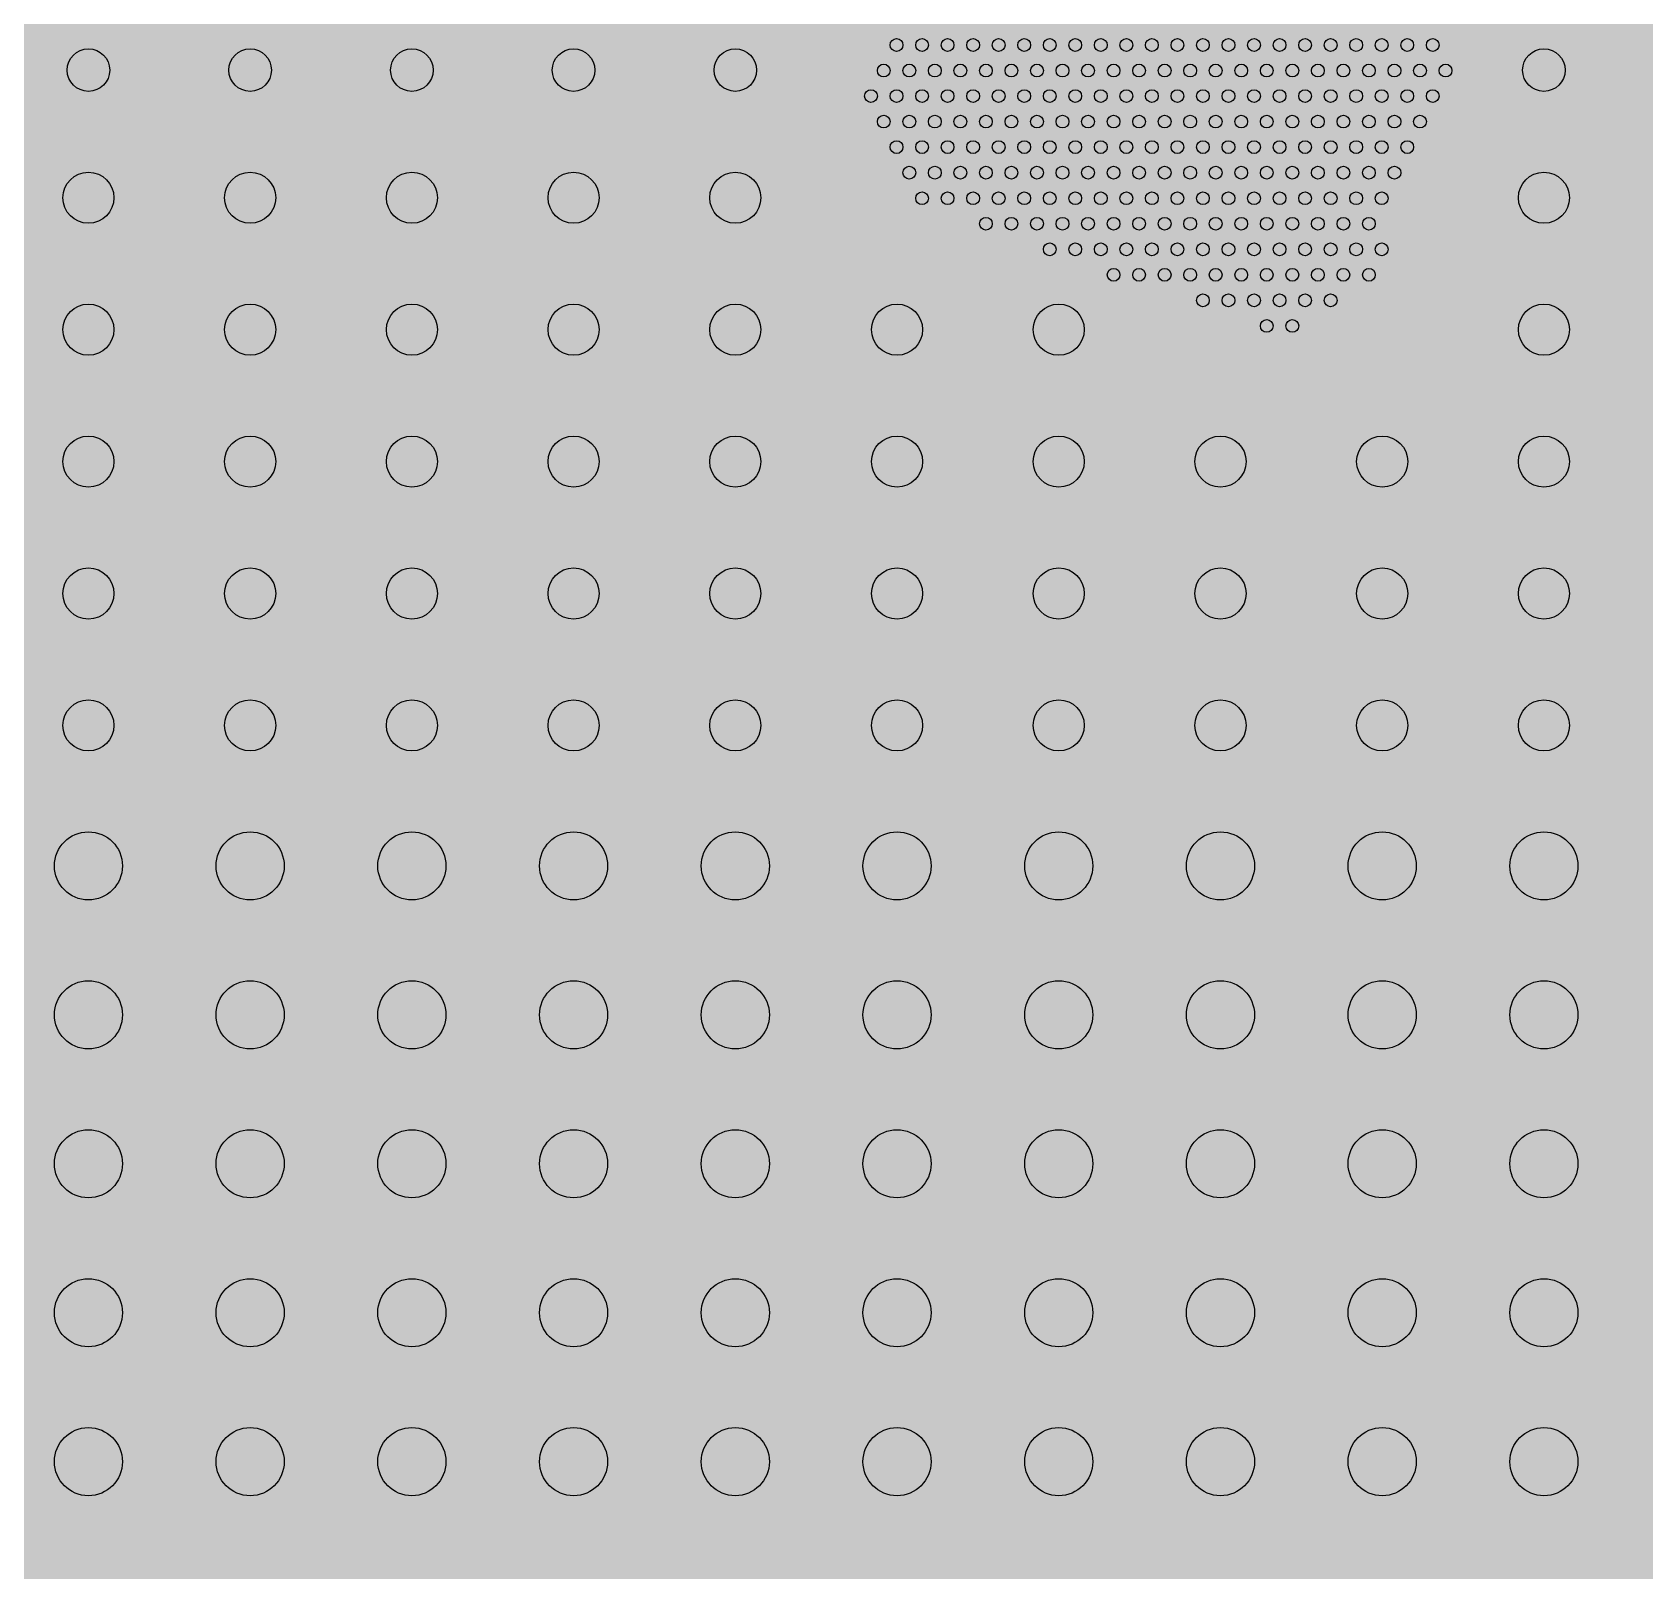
# Model space of a CAD drawing. Header units: metres. Extents: x 6 to 601, y -20 to 118.
# Drawn here: x 62.448 to 63.206, y 79.093 to 79.816 of the extents above; entities that cross this region are included whole.
import ezdxf

# ---------------------------------------------------------------- set-up
doc = ezdxf.new("R2010")
doc.units = ezdxf.units.M
doc.header["$MEASUREMENT"] = 0

msp = doc.modelspace()

# ---------------------------------------------------------------- hatches: boundary and pattern name
at = {"lineweight": 0, "true_color": 0xcd6928, "transparency": 33554534}
h = msp.add_hatch(color=32, dxfattribs=at)
h.dxf.hatch_style = 1
h.paths.add_polyline_path([(63.76226, 84.07628), (61.84323, 84.07628, 0.143152), (60.80928, 81.19774), (60.80928, 78.47618), (63.76226, 78.47566)])

# ---------------------------------------------------------------- linework, layer by layer
for centre, radius in [((62.85404, 79.80996), 0.003), ((62.86604, 79.80996), 0.003), ((62.87804, 79.80996), 0.003), ((62.89004, 79.80996), 0.003), ((62.90204, 79.80996), 0.003), ((62.91404, 79.80996), 0.003), ((62.92604, 79.80996), 0.003), ((62.93804, 79.80996), 0.003), ((62.95004, 79.80996), 0.003), ((62.96204, 79.80996), 0.003), ((62.97404, 79.80996), 0.003), ((62.98604, 79.80996), 0.003), ((62.99804, 79.80996), 0.003), ((63.01004, 79.80996), 0.003), ((63.02204, 79.80996), 0.003), ((63.03404, 79.80996), 0.003), ((63.04604, 79.80996), 0.003), ((63.05804, 79.80996), 0.003), ((63.07004, 79.80996), 0.003), ((63.08204, 79.80996), 0.003), ((63.09404, 79.80996), 0.003), ((63.10604, 79.80996), 0.003), ((62.47428, 79.79819), 0.01), ((62.55028, 79.79819), 0.01), ((62.62628, 79.79819), 0.01), ((62.70228, 79.79819), 0.01), ((62.77828, 79.79819), 0.01), ((63.15828, 79.79819), 0.01), ((62.84804, 79.79796), 0.003), ((62.86004, 79.79796), 0.003), ((62.87204, 79.79796), 0.003), ((62.88404, 79.79796), 0.003), ((62.89604, 79.79796), 0.003), ((62.90804, 79.79796), 0.003), ((62.92004, 79.79796), 0.003), ((62.93204, 79.79796), 0.003), ((62.94404, 79.79796), 0.003), ((62.95604, 79.79796), 0.003), ((62.96804, 79.79796), 0.003), ((62.98004, 79.79796), 0.003), ((62.99204, 79.79796), 0.003), ((63.00404, 79.79796), 0.003), ((63.01604, 79.79796), 0.003), ((63.02804, 79.79796), 0.003), ((63.04004, 79.79796), 0.003), ((63.05204, 79.79796), 0.003), ((63.06404, 79.79796), 0.003), ((63.07604, 79.79796), 0.003), ((63.08804, 79.79796), 0.003), ((63.10004, 79.79796), 0.003), ((63.11204, 79.79796), 0.003), ((62.84204, 79.78596), 0.003), ((62.85404, 79.78596), 0.003), ((62.86604, 79.78596), 0.003), ((62.87804, 79.78596), 0.003), ((62.89004, 79.78596), 0.003), ((62.90204, 79.78596), 0.003), ((62.91404, 79.78596), 0.003), ((62.92604, 79.78596), 0.003), ((62.93804, 79.78596), 0.003), ((62.95004, 79.78596), 0.003), ((62.96204, 79.78596), 0.003), ((62.97404, 79.78596), 0.003), ((62.98604, 79.78596), 0.003), ((62.99804, 79.78596), 0.003), ((63.01004, 79.78596), 0.003), ((63.02204, 79.78596), 0.003), ((63.03404, 79.78596), 0.003), ((63.04604, 79.78596), 0.003), ((63.05804, 79.78596), 0.003), ((63.07004, 79.78596), 0.003), ((63.08204, 79.78596), 0.003), ((63.09404, 79.78596), 0.003), ((63.10604, 79.78596), 0.003), ((62.84804, 79.77396), 0.003), ((62.86004, 79.77396), 0.003), ((62.87204, 79.77396), 0.003), ((62.88404, 79.77396), 0.003), ((62.89604, 79.77396), 0.003), ((62.90804, 79.77396), 0.003), ((62.92004, 79.77396), 0.003), ((62.93204, 79.77396), 0.003), ((62.94404, 79.77396), 0.003), ((62.95604, 79.77396), 0.003), ((62.96804, 79.77396), 0.003), ((62.98004, 79.77396), 0.003), ((62.99204, 79.77396), 0.003), ((63.00404, 79.77396), 0.003), ((63.01604, 79.77396), 0.003), ((63.02804, 79.77396), 0.003), ((63.04004, 79.77396), 0.003), ((63.05204, 79.77396), 0.003), ((63.06404, 79.77396), 0.003), ((63.07604, 79.77396), 0.003), ((63.08804, 79.77396), 0.003), ((63.10004, 79.77396), 0.003), ((62.85404, 79.76196), 0.003), ((62.86604, 79.76196), 0.003), ((62.87804, 79.76196), 0.003), ((62.89004, 79.76196), 0.003), ((62.90204, 79.76196), 0.003), ((62.91404, 79.76196), 0.003), ((62.92604, 79.76196), 0.003), ((62.93804, 79.76196), 0.003), ((62.95004, 79.76196), 0.003), ((62.96204, 79.76196), 0.003), ((62.97404, 79.76196), 0.003), ((62.98604, 79.76196), 0.003), ((62.99804, 79.76196), 0.003), ((63.01004, 79.76196), 0.003), ((63.02204, 79.76196), 0.003), ((63.03404, 79.76196), 0.003), ((63.04604, 79.76196), 0.003), ((63.05804, 79.76196), 0.003), ((63.07004, 79.76196), 0.003), ((63.08204, 79.76196), 0.003), ((63.09404, 79.76196), 0.003), ((62.47428, 79.73819), 0.012), ((62.55028, 79.73819), 0.012), ((62.62628, 79.73819), 0.012), ((62.70228, 79.73819), 0.012), ((62.77828, 79.73819), 0.012), ((62.86004, 79.74996), 0.003), ((62.87204, 79.74996), 0.003), ((62.88404, 79.74996), 0.003), ((62.89604, 79.74996), 0.003), ((62.90804, 79.74996), 0.003), ((62.92004, 79.74996), 0.003), ((62.93204, 79.74996), 0.003), ((62.94404, 79.74996), 0.003), ((62.95604, 79.74996), 0.003), ((62.96804, 79.74996), 0.003), ((62.98004, 79.74996), 0.003), ((62.99204, 79.74996), 0.003), ((63.00404, 79.74996), 0.003), ((63.01604, 79.74996), 0.003), ((63.02804, 79.74996), 0.003), ((63.04004, 79.74996), 0.003), ((63.05204, 79.74996), 0.003), ((63.06404, 79.74996), 0.003), ((63.07604, 79.74996), 0.003), ((63.08804, 79.74996), 0.003), ((63.15828, 79.73819), 0.012), ((62.86604, 79.73796), 0.003), ((62.87804, 79.73796), 0.003), ((62.89004, 79.73796), 0.003), ((62.90204, 79.73796), 0.003), ((62.91404, 79.73796), 0.003), ((62.92604, 79.73796), 0.003), ((62.93804, 79.73796), 0.003), ((62.95004, 79.73796), 0.003), ((62.96204, 79.73796), 0.003), ((62.97404, 79.73796), 0.003), ((62.98604, 79.73796), 0.003), ((62.99804, 79.73796), 0.003), ((63.01004, 79.73796), 0.003), ((63.02204, 79.73796), 0.003), ((63.03404, 79.73796), 0.003), ((63.04604, 79.73796), 0.003), ((63.05804, 79.73796), 0.003), ((63.07004, 79.73796), 0.003), ((63.08204, 79.73796), 0.003), ((62.89604, 79.72596), 0.003), ((62.90804, 79.72596), 0.003), ((62.92004, 79.72596), 0.003), ((62.93204, 79.72596), 0.003), ((62.94404, 79.72596), 0.003), ((62.95604, 79.72596), 0.003), ((62.96804, 79.72596), 0.003), ((62.98004, 79.72596), 0.003), ((62.99204, 79.72596), 0.003), ((63.00404, 79.72596), 0.003), ((63.01604, 79.72596), 0.003), ((63.02804, 79.72596), 0.003), ((63.04004, 79.72596), 0.003), ((63.05204, 79.72596), 0.003), ((63.06404, 79.72596), 0.003), ((63.07604, 79.72596), 0.003), ((62.92604, 79.71396), 0.003), ((62.93804, 79.71396), 0.003), ((62.95004, 79.71396), 0.003), ((62.96204, 79.71396), 0.003), ((62.97404, 79.71396), 0.003), ((62.98604, 79.71396), 0.003), ((62.99804, 79.71396), 0.003), ((63.01004, 79.71396), 0.003), ((63.02204, 79.71396), 0.003), ((63.03404, 79.71396), 0.003), ((63.04604, 79.71396), 0.003), ((63.05804, 79.71396), 0.003), ((63.07004, 79.71396), 0.003), ((63.08204, 79.71396), 0.003), ((62.95604, 79.70196), 0.003), ((62.96804, 79.70196), 0.003), ((62.98004, 79.70196), 0.003), ((62.99204, 79.70196), 0.003), ((63.00404, 79.70196), 0.003), ((63.01604, 79.70196), 0.003), ((63.02804, 79.70196), 0.003), ((63.04004, 79.70196), 0.003), ((63.05204, 79.70196), 0.003), ((63.06404, 79.70196), 0.003), ((63.07604, 79.70196), 0.003), ((62.99804, 79.68996), 0.003), ((63.01004, 79.68996), 0.003), ((63.02204, 79.68996), 0.003), ((63.03404, 79.68996), 0.003), ((63.04604, 79.68996), 0.003), ((63.05804, 79.68996), 0.003), ((62.47428, 79.67619), 0.012), ((62.55028, 79.67619), 0.012), ((62.62628, 79.67619), 0.012), ((62.70228, 79.67619), 0.012), ((62.77828, 79.67619), 0.012), ((62.85428, 79.67619), 0.012), ((62.93028, 79.67619), 0.012), ((63.15828, 79.67619), 0.012), ((63.02804, 79.67796), 0.003), ((63.04004, 79.67796), 0.003), ((62.47428, 79.61419), 0.012), ((62.55028, 79.61419), 0.012), ((62.62628, 79.61419), 0.012), ((62.70228, 79.61419), 0.012), ((62.77828, 79.61419), 0.012), ((62.85428, 79.61419), 0.012), ((62.93028, 79.61419), 0.012), ((63.00628, 79.61419), 0.012), ((63.08228, 79.61419), 0.012), ((63.15828, 79.61419), 0.012), ((62.47428, 79.55219), 0.012), ((62.55028, 79.55219), 0.012), ((62.62628, 79.55219), 0.012), ((62.70228, 79.55219), 0.012), ((62.77828, 79.55219), 0.012), ((62.85428, 79.55219), 0.012), ((62.93028, 79.55219), 0.012), ((63.00628, 79.55219), 0.012), ((63.08228, 79.55219), 0.012), ((63.15828, 79.55219), 0.012), ((62.47428, 79.49019), 0.012), ((62.55028, 79.49019), 0.012), ((62.62628, 79.49019), 0.012), ((62.70228, 79.49019), 0.012), ((62.77828, 79.49019), 0.012), ((62.85428, 79.49019), 0.012), ((62.93028, 79.49019), 0.012), ((63.00628, 79.49019), 0.012), ((63.08228, 79.49019), 0.012), ((63.15828, 79.49019), 0.012), ((62.47428, 79.42419), 0.016), ((62.55028, 79.42419), 0.016), ((62.62628, 79.42419), 0.016), ((62.70228, 79.42419), 0.016), ((62.77828, 79.42419), 0.016), ((62.85428, 79.42419), 0.016), ((62.93028, 79.42419), 0.016), ((63.00628, 79.42419), 0.016), ((63.08228, 79.42419), 0.016), ((63.15828, 79.42419), 0.016), ((62.47428, 79.35419), 0.016), ((62.55028, 79.35419), 0.016), ((62.62628, 79.35419), 0.016), ((62.70228, 79.35419), 0.016), ((62.77828, 79.35419), 0.016), ((62.85428, 79.35419), 0.016), ((62.93028, 79.35419), 0.016), ((63.00628, 79.35419), 0.016), ((63.08228, 79.35419), 0.016), ((63.15828, 79.35419), 0.016), ((62.47428, 79.28419), 0.016), ((62.55028, 79.28419), 0.016), ((62.62628, 79.28419), 0.016), ((62.70228, 79.28419), 0.016), ((62.77828, 79.28419), 0.016), ((62.85428, 79.28419), 0.016), ((62.93028, 79.28419), 0.016), ((63.00628, 79.28419), 0.016), ((63.08228, 79.28419), 0.016), ((63.15828, 79.28419), 0.016), ((62.47428, 79.21419), 0.016), ((62.55028, 79.21419), 0.016), ((62.62628, 79.21419), 0.016), ((62.70228, 79.21419), 0.016), ((62.77828, 79.21419), 0.016), ((62.85428, 79.21419), 0.016), ((62.93028, 79.21419), 0.016), ((63.00628, 79.21419), 0.016), ((63.08228, 79.21419), 0.016), ((63.15828, 79.21419), 0.016), ((62.47428, 79.14419), 0.016), ((62.55028, 79.14419), 0.016), ((62.62628, 79.14419), 0.016), ((62.70228, 79.14419), 0.016), ((62.77828, 79.14419), 0.016), ((62.85428, 79.14419), 0.016), ((62.93028, 79.14419), 0.016), ((63.00628, 79.14419), 0.016), ((63.08228, 79.14419), 0.016), ((63.15828, 79.14419), 0.016)]:
    msp.add_circle(centre, radius)

doc.saveas('drawing.dxf')
